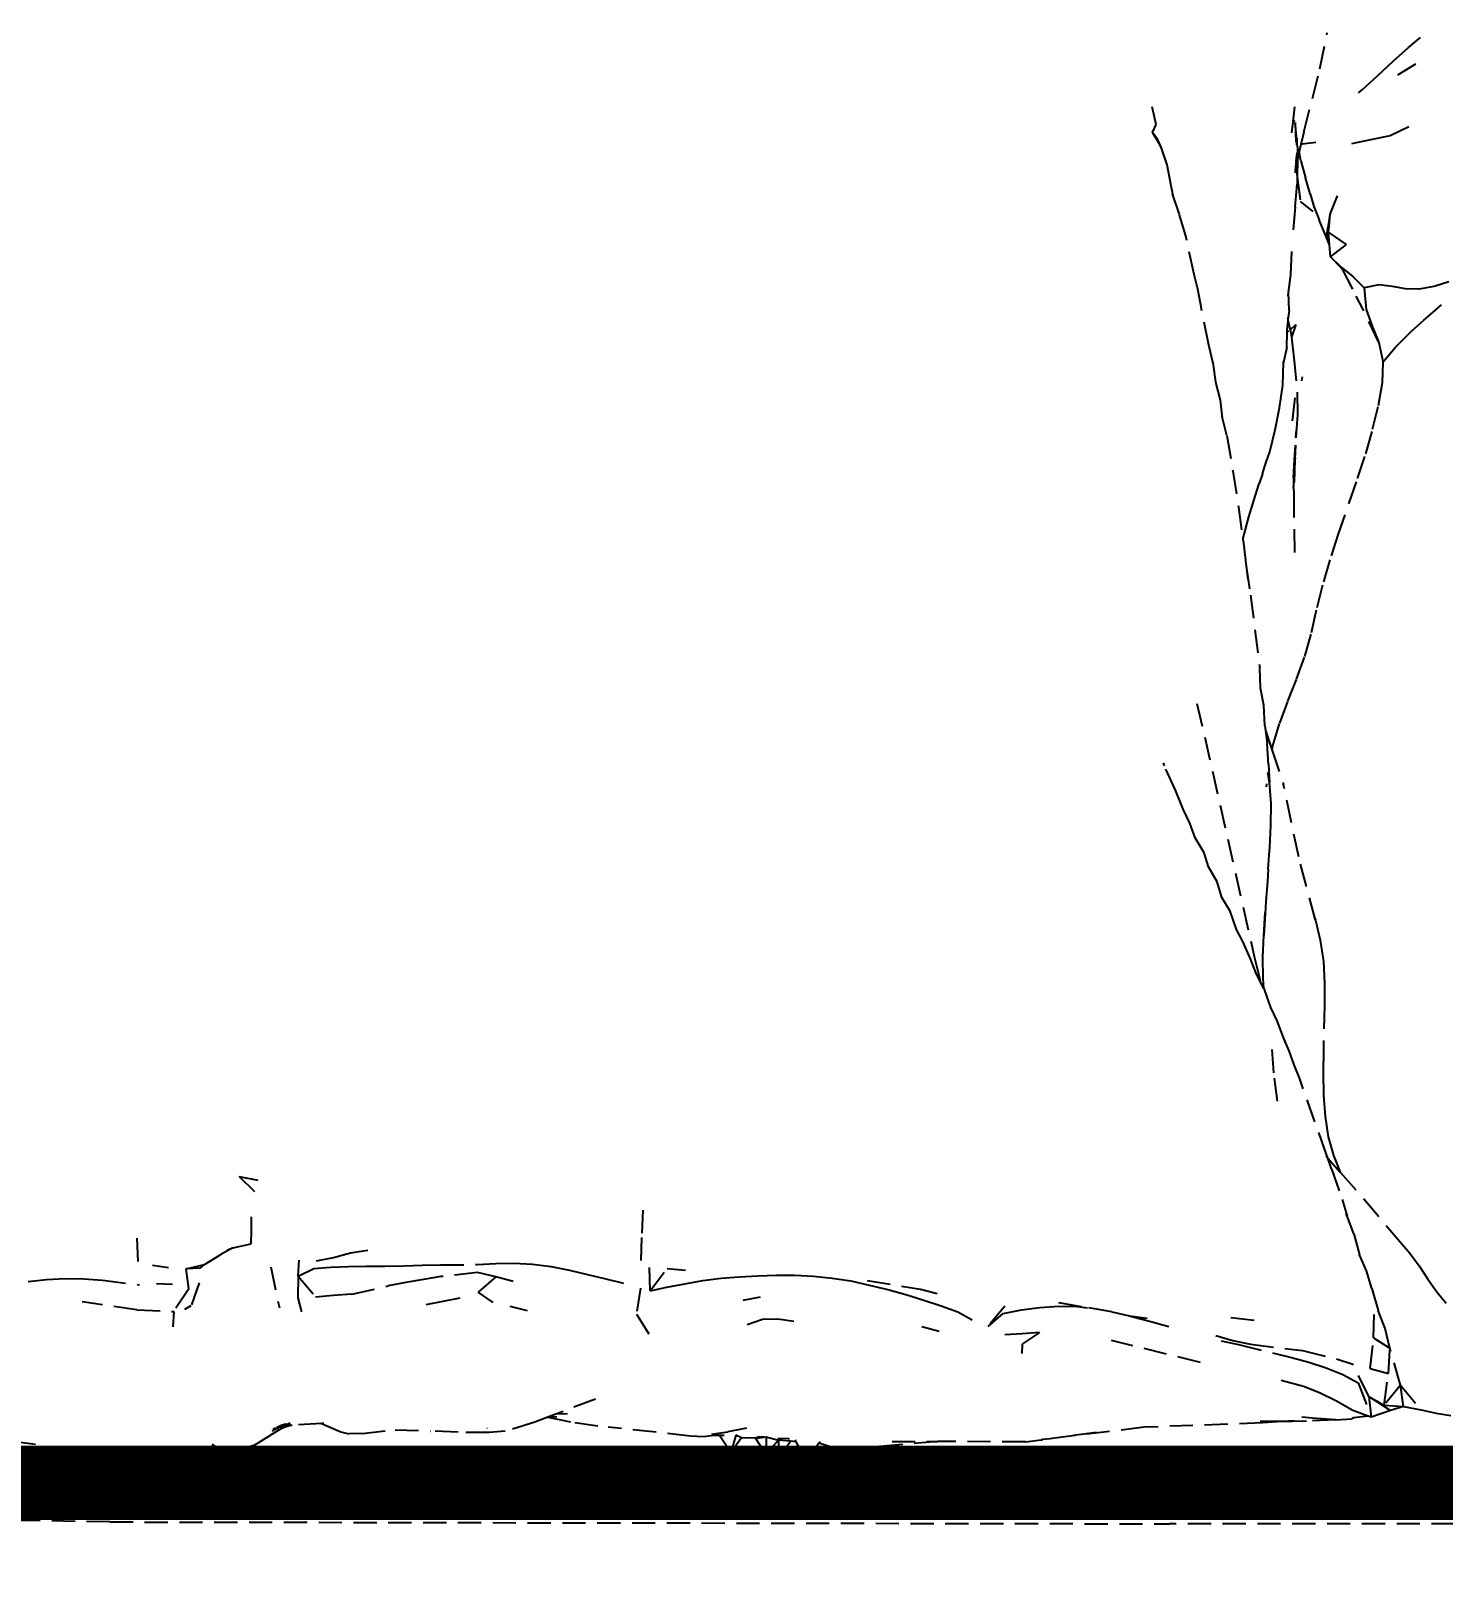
# Model space of a CAD drawing. Header units: millimetres. Extents: x 0 to 460473, y -68369 to 85219.
# Drawn here: x 230479.2 to 230859.5, y -39455.7 to -39041.4 of the extents above; entities that cross this region are included whole.
import ezdxf

# ---------------------------------------------------------------- set-up
doc = ezdxf.new("R2010")
doc.units = ezdxf.units.MM
doc.header["$LTSCALE"] = 50
doc.linetypes.add('HIDDEN2', pattern=[0.1875, 0.125, -0.0625])
for name, color, linetype in [('DIM', 7, 'Continuous'), ('fur', 6, 'Continuous'), ('hid', 8, 'HIDDEN2')]:
    doc.layers.add(name, color=color, linetype=linetype)
doc.styles.add('맑은 고딕', font='malgun.ttf')
doc.dimstyles.new('DH IN40', dxfattribs={"dimscale": 40, "dimtxt": 2.5, "dimasz": 1, "dimexe": 1.5, "dimexo": 1.5, "dimtad": 1, "dimdec": 7, "dimlunit": 6, "dimtxsty": '맑은 고딕', "dimblk": 'ARCHTICK', "dimcen": 2.5, "dimclrd": 256, "dimclre": 256, "dimclrt": 256, "dimadec": 0, "dimazin": 0, "dimtfac": 1, "dimtdec": 7, "dimtix": 1, "dimtmove": 0, "dimatfit": 3, "dimldrblk": 'ARCHTICK', "dimfxl": 1, "dimtfillclr": 1, "dimlwd": -1, "dimlwe": -1, "dimarcsym": 0})

# ---------------------------------------------------------------- blocks, each defined once
blk = doc.blocks.new('_ArchTick')
at = {"color": 0, "linetype": 'ByBlock', "const_width": 0.15}
blk.add_lwpolyline([(-0.5, -0.5), (0.5, 0.5)], dxfattribs=at)
blk = doc.blocks.new('*D452')
at = {"layer": 'Defpoints', "color": 0, "transparency": 16777216}
for p in [(233274, -39538.26), (230234, -39588.26), (233274, -39588.26)]:
    blk.add_point(p, dxfattribs=at)
at = {"layer": 'DIM', "transparency": 16777216}
for p, q in [((230234, -39528.26), (230234, -39478.26)), ((233274, -39528.26), (233274, -39478.26)), ((230234, -39538.26), (233274, -39538.26))]:
    blk.add_line(p, q, dxfattribs=at)
at = {"layer": 'DIM', "transparency": 16777216, "xscale": 40, "yscale": 40, "zscale": 40, "rotation": 180}
blk.add_blockref('_ArchTick', (230234, -39538.26), dxfattribs=at)
at = {"layer": 'DIM', "transparency": 16777216, "xscale": 40, "yscale": 40, "zscale": 40}
blk.add_blockref('_ArchTick', (233274, -39538.26), dxfattribs=at)
at = {"layer": 'DIM', "transparency": 16777216, "insert": (231754, -39453.21), "char_height": 100, "attachment_point": 5, "style": '맑은 고딕'}
blk.add_mtext('3,040', dxfattribs=at)

msp = doc.modelspace()

# ---------------------------------------------------------------- linework, layer by layer
at = {"layer": 'fur', "color": 40, "lineweight": 50, "true_color": 0xf8d731, "const_width": 20}
msp.add_lwpolyline([(231454.62857818, -37422.47504293), (231454.62857818, -39432.25663589), (230244.58358802, -39432.25663589), (230244.58358802, -37422.47504293)], close=True, dxfattribs=at)
at = {"layer": 'hid'}
for p, q in [((230826.28916723, -39051.64557377), (230828.26954964, -39041.91038741)), ((230846.01405499, -39049.5218967), (230850.18341459, -39045.82845831)), ((230850.18341459, -39045.82845831), (230853.36174178, -39043.20341134)), ((230841.88728085, -39053.40597276), (230846.01405499, -39049.5218967)), ((230852.05733335, -39050.33044042), (230847.19561659, -39053.27332626)), ((230821.97773281, -39068.65498737), (230826.28916723, -39051.64557377)), ((230837.66947104, -39057.2347239), (230841.88728085, -39053.40597276)), ((230836.73796692, -39058.09278317), (230837.66947104, -39057.2347239)), ((230782.23374248, -39066.609965), (230781.1621581, -39061.84468959)), ((230819.086459, -39065.90483586), (230819.57487728, -39061.80736193)), ((230781.18876081, -39068.72197718), (230782.23374248, -39066.609965)), ((230818.73484473, -39068.85462368), (230819.086459, -39065.90483586)), ((230819.086459, -39065.90483586), (230819.63116031, -39065.53926831)), ((230819.63891397, -39066.05338296), (230819.80654505, -39071.38793442)), ((230820.11672852, -39070.7376696), (230819.63891397, -39066.05338296)), ((230850.26694761, -39067.2458683), (230845.2118527, -39069.6478364)), ((230782.57122962, -39070.58469394), (230781.18876081, -39068.72197718)), ((230782.62789453, -39071.12205856), (230781.18876081, -39068.72197718)), ((230782.62789453, -39071.12205856), (230782.57122962, -39070.58469394)), ((230783.54710238, -39072.6550458), (230782.57122962, -39070.58469394)), ((230783.54710238, -39072.6550458), (230782.62789453, -39071.12205856)), ((230820.12634285, -39070.83192428), (230820.05276498, -39071.96995496)), ((230820.14528997, -39070.18742102), (230820.11672852, -39070.7376696)), ((230820.11672852, -39070.7376696), (230820.12634285, -39070.83192428)), ((230820.3026871, -39072.56072681), (230820.12634285, -39070.83192428)), ((230821.97773281, -39068.65498737), (230821.19596753, -39071.96812172)), ((230825.2302898, -39071.39923675), (230821.53325176, -39071.92056084)), ((230839.89606715, -39070.69201096), (230834.85703425, -39071.84250269)), ((230845.2118527, -39069.6478364), (230839.89606715, -39070.69201096)), ((230785.20576908, -39077.4703136), (230783.54710238, -39072.6550458)), ((230819.96456691, -39076.33541556), (230820.2220072, -39074.21614176)), ((230820.26226638, -39075.92516282), (230820.02403022, -39076.93481164)), ((230820.09028002, -39072.05863389), (230820.05276498, -39071.96995496)), ((230820.26226638, -39075.92516282), (230820.20482537, -39080.70628911)), ((230820.3026871, -39072.56072681), (230820.26226638, -39075.92516282)), ((230820.74618836, -39073.87429335), (230820.26226638, -39075.92516282)), ((230821.19596753, -39071.96812172), (230820.74618836, -39073.87429335)), ((230821.16501625, -39076.35081716), (230820.74618836, -39073.87429335)), ((230821.53325176, -39071.92056084), (230821.19596753, -39071.96812172)), ((230786.28982265, -39083.10445689), (230785.20576908, -39077.4703136)), ((230819.68537411, -39079.59365405), (230819.70160693, -39079.33467309)), ((230819.70160693, -39079.33467309), (230819.84163368, -39077.7078112)), ((230819.8969685, -39077.47330133), (230819.84163368, -39077.7078112)), ((230819.8969685, -39077.47330133), (230819.93993746, -39076.61037259)), ((230820.02403022, -39076.93481164), (230819.8969685, -39077.47330133)), ((230820.02403022, -39076.93481164), (230819.90483534, -39078.3215175)), ((230819.90483534, -39078.3215175), (230820.20482537, -39080.70628911)), ((230819.9633243, -39076.37714649), (230819.93993746, -39076.61037259)), ((230819.9633243, -39076.37714649), (230819.96456691, -39076.33541556)), ((230821.16501625, -39076.35081716), (230822.4316431, -39080.96344911)), ((230786.82617457, -39085.81531091), (230786.28982265, -39083.10445689)), ((230819.65883298, -39088.73093468), (230820.18153516, -39082.64486011)), ((230820.20482537, -39080.70628911), (230820.18153516, -39082.64486011)), ((230820.20482537, -39080.70628911), (230821.0411697, -39087.35481059)), ((230823.67819243, -39085.23979886), (230822.4316431, -39080.96344911)), ((230786.82617457, -39085.81531091), (230786.64934221, -39085.28612515)), ((230788.4848231, -39090.77895659), (230786.82617457, -39085.81531091)), ((230821.0411697, -39087.35481059), (230824.4047342, -39089.99640892)), ((230823.67819243, -39085.23979886), (230824.70732344, -39088.6479473)), ((230829.09996611, -39090.72829763), (230831.09408577, -39085.79038181)), ((230790.27269915, -39096.95535076), (230788.4848231, -39090.77895659)), ((230819.65883298, -39088.73093468), (230818.85330205, -39097.83988293)), ((230824.70732344, -39088.6479473), (230826.11887822, -39092.22806958)), ((230828.08087386, -39096.9950114), (230826.11887822, -39092.22806958)), ((230828.60509286, -39093.77142646), (230829.09996611, -39090.72829763)), ((230828.773696, -39094.14455133), (230829.09996611, -39090.72829763)), ((230828.08087386, -39096.9950114), (230828.47824589, -39094.55144774)), ((230828.08087386, -39096.9950114), (230828.64071944, -39095.53689978)), ((230828.47824589, -39094.55144774), (230828.60509286, -39093.77142646)), ((230828.47824589, -39094.55144774), (230828.70522346, -39094.86150201)), ((230828.773696, -39094.14455133), (230828.60509286, -39093.77142646)), ((230828.64071944, -39095.53689978), (230828.70522346, -39094.86150201)), ((230833.48410226, -39098.86372725), (230828.64071944, -39095.53689978)), ((230828.90789531, -39098.98406877), (230828.64071944, -39095.53689978)), ((230828.70522346, -39094.86150201), (230828.773696, -39094.14455133)), ((230792.42062311, -39106.97516051), (230790.27269915, -39096.95535076)), ((230818.45851476, -39107.03848421), (230818.85330205, -39097.83988293)), ((230828.90789531, -39098.98406877), (230828.08087386, -39096.9950114)), ((230829.1550736, -39102.17322401), (230828.90789531, -39098.98406877)), ((230829.1550736, -39102.17322401), (230833.48410226, -39098.86372725)), ((230832.20601468, -39105.37151265), (230829.1550736, -39102.17322401)), ((230829.1550736, -39102.17322401), (230831.98325538, -39104.94346944)), ((230831.98325538, -39104.94346944), (230835.14947907, -39107.49108206)), ((230831.98325538, -39104.94346944), (230832.20601468, -39105.37151265)), ((230793.39821304, -39110.94988946), (230792.42062311, -39106.97516051)), ((230817.88584353, -39111.82376945), (230818.45851476, -39107.03848421)), ((230832.20601468, -39105.37151265), (230836.09597527, -39112.84626777)), ((230838.23650225, -39110.51662201), (230835.14947907, -39107.49108206)), ((230861.04080488, -39108.98618805), (230857.3467214, -39110.10790878)), ((230794.135454, -39114.71864972), (230793.39821304, -39110.94988946)), ((230817.77751724, -39112.72895227), (230817.88584353, -39111.82376945)), ((230817.99937375, -39116.68835022), (230817.88584353, -39111.82376945)), ((230838.09305371, -39116.61102864), (230836.09597527, -39112.84626777)), ((230842.2161822, -39109.70707844), (230838.23650225, -39110.51662201)), ((230838.23650225, -39110.51662201), (230838.74409346, -39116.37773078)), ((230845.84545672, -39110.21733418), (230842.2161822, -39109.70707844)), ((230849.37355115, -39110.85723688), (230845.84545672, -39110.21733418)), ((230853.07108921, -39110.9048963), (230849.37355115, -39110.85723688)), ((230856.96660211, -39110.22333327), (230853.07108921, -39110.9048963)), ((230857.3467214, -39110.10790878), (230856.96660211, -39110.22333327)), ((230796.39198146, -39125.9676059), (230794.135454, -39114.71864972)), ((230817.99937375, -39116.68835022), (230817.71594274, -39119.15719066)), ((230842.19906348, -39125.25238133), (230838.09305371, -39116.61102864)), ((230838.74409346, -39116.37773078), (230840.41734277, -39120.90970833)), ((230854.28361245, -39119.24529475), (230856.78379108, -39117.14428089)), ((230856.78379108, -39117.14428089), (230859.08696527, -39115.10119599)), ((230817.50337095, -39122.53095875), (230817.55201508, -39120.58509102)), ((230817.71594274, -39119.15719066), (230817.55201508, -39120.58509102)), ((230817.60849269, -39118.66100421), (230817.71594274, -39119.15719066)), ((230817.71594274, -39119.15719066), (230818.29502203, -39121.83128247)), ((230818.29502203, -39121.83128247), (230819.84983352, -39120.45711048)), ((230819.84983352, -39120.45711048), (230818.65210357, -39123.81995626)), ((230840.14391409, -39120.39950503), (230842.19906348, -39125.25238133)), ((230840.41734277, -39120.90970833), (230842.19906348, -39125.25238133)), ((230850.94424664, -39122.19751251), (230854.28361245, -39119.24529475)), ((230817.40011285, -39126.66150039), (230817.50337095, -39122.53095875)), ((230817.50337095, -39122.53095875), (230817.96508565, -39122.12288651)), ((230818.29502203, -39121.83128247), (230818.57691924, -39123.13303692)), ((230818.57691924, -39123.13303692), (230818.65210357, -39123.81995626)), ((230818.65210357, -39123.81995626), (230818.64177635, -39123.8489518)), ((230818.64177635, -39123.8489518), (230819.26055854, -39129.37908716)), ((230842.19906348, -39125.25238133), (230843.25128363, -39130.28828225)), ((230846.69996621, -39126.5095235), (230850.94424664, -39122.19751251)), ((230797.6510264, -39131.27746517), (230796.39198146, -39125.9676059)), ((230817.40011285, -39126.66150039), (230816.52520883, -39130.62723071)), ((230819.26055854, -39129.37908716), (230820.19226078, -39138.60735061)), ((230843.24233467, -39130.58692064), (230846.69996621, -39126.5095235)), ((230798.32824618, -39135.93342386), (230797.6510264, -39131.27746517)), ((230816.35877682, -39136.78929372), (230816.52520883, -39130.62723071)), ((230816.52520883, -39130.62723071), (230816.50671929, -39130.32841959)), ((230843.24233467, -39130.58692064), (230843.07497137, -39136.17205424)), ((230843.25128363, -39130.28828225), (230843.24233467, -39130.58692064)), ((230799.54436223, -39140.78002024), (230798.32824618, -39135.93342386)), ((230815.45275266, -39142.84570613), (230816.35877682, -39136.78929372)), ((230821.41478279, -39135.57108066), (230821.64594123, -39134.50302496)), ((230843.07497137, -39136.17205424), (230841.92785856, -39142.58974505)), ((230800.10817047, -39145.6382815), (230799.54436223, -39140.78002024)), ((230819.53451091, -39140.17611207), (230818.80279126, -39146.40516489)), ((230820.19226078, -39138.60735061), (230820.25249332, -39144.66709585)), ((230801.24508602, -39150.31790327), (230800.10817047, -39145.6382815)), ((230814.30347359, -39148.81879788), (230815.45275266, -39142.84570613)), ((230820.25249332, -39144.66709585), (230819.7285593, -39152.91961949)), ((230841.92785856, -39142.58974505), (230840.30073469, -39149.19874011)), ((230801.24508602, -39150.31790327), (230802.8634656, -39159.86711791)), ((230812.7873044, -39154.7405641), (230814.30347359, -39148.81879788)), ((230819.87889308, -39148.76513937), (230819.76940092, -39150.77298675)), ((230840.30073469, -39149.19874011), (230838.34555485, -39155.93171631)), ((230819.48211037, -39156.82080452), (230819.7285593, -39152.91961949)), ((230819.7285593, -39152.91961949), (230819.59188016, -39156.69675294)), ((230819.76940092, -39150.77298675), (230819.80106046, -39150.91604681)), ((230810.88786607, -39160.53634948), (230811.88628583, -39157.4776358)), ((230811.88628583, -39157.4776358), (230812.7873044, -39154.7405641)), ((230819.17131928, -39161.74049971), (230819.48211037, -39156.82080452)), ((230819.59188016, -39156.69675294), (230819.25525752, -39165.99933299)), ((230819.48211037, -39156.82080452), (230819.59188016, -39156.69675294)), ((230819.59188016, -39156.69675294), (230819.95270677, -39156.28898034)), ((230838.34555485, -39155.93171631), (230836.05655994, -39162.79200649)), ((230802.8634656, -39159.86711791), (230804.35184329, -39169.55497813)), ((230810.86221808, -39160.58327039), (230809.96727484, -39163.26549072)), ((230810.88786607, -39160.53634948), (230810.86221808, -39160.58327039)), ((230819.17131928, -39161.74049971), (230819.21152623, -39164.00276343)), ((230836.05655994, -39162.79200649), (230831.24794291, -39176.7458847)), ((230807.15756996, -39172.21590685), (230808.94544213, -39166.34740091)), ((230808.94544213, -39166.34740091), (230809.96727484, -39163.26549072)), ((230819.23530314, -39164.43508998), (230819.21152623, -39164.00276343)), ((230819.23530314, -39164.43508998), (230819.25525752, -39165.99933299)), ((230819.25525752, -39165.99933299), (230819.24972725, -39166.15216222)), ((230819.24972725, -39166.15216222), (230819.4954126, -39184.82532283)), ((230804.35184329, -39169.55497813), (230805.55191898, -39178.15951558)), ((230805.60858989, -39177.95970013), (230807.15756996, -39172.21590685)), ((230805.55191898, -39178.15951558), (230805.60858989, -39177.95970013)), ((230805.55191898, -39178.15951558), (230805.71463085, -39179.32615902)), ((230805.71463085, -39179.32615902), (230806.48906985, -39185.43943145)), ((230831.24794291, -39176.7458847), (230828.99857468, -39183.73215572)), ((230806.48906985, -39185.43943145), (230807.64101532, -39193.27803753)), ((230806.48906985, -39185.43943145), (230806.94992621, -39189.07734295)), ((230828.99857468, -39183.73215572), (230826.98839301, -39190.60711033)), ((230826.98839301, -39190.60711033), (230825.32116696, -39197.31542362)), ((230807.64101532, -39193.27803753), (230810.10267683, -39212.84639536)), ((230825.32116696, -39197.31542362), (230823.88382842, -39203.78710622)), ((230823.88382842, -39203.78710622), (230822.09502775, -39210.00816026)), ((230822.09502775, -39210.00816026), (230819.89854791, -39215.99325019)), ((230810.29388872, -39218.33422756), (230810.10267683, -39212.84639536)), ((230819.89854791, -39215.99325019), (230817.55972907, -39221.87968844)), ((230811.21682026, -39222.90553246), (230810.29388872, -39218.33422756)), ((230793.18433469, -39222.45160148), (230795.29913076, -39231.52822132)), ((230811.45008925, -39228.47201937), (230811.21682026, -39222.90553246)), ((230817.55972907, -39221.87968844), (230815.38010377, -39227.8257843)), ((230811.45008925, -39228.47201937), (230811.62512663, -39229.6852414)), ((230815.38010377, -39227.8257843), (230813.55157076, -39233.87053182)), ((230795.29913076, -39231.52822132), (230808.73693048, -39290.91252484)), ((230811.62512663, -39229.6852414), (230813.35187612, -39234.81629297)), ((230811.62512663, -39229.6852414), (230812.13452107, -39233.21596468)), ((230812.50225656, -39238.88043669), (230812.13452107, -39233.21596468)), ((230813.55157076, -39233.87053182), (230813.35187612, -39234.81629297)), ((230813.35187612, -39234.81629297), (230816.55585346, -39244.33694032)), ((230784.08549673, -39238.4518352), (230784.38033086, -39239.26939599)), ((230787.4228812, -39245.81938157), (230784.08549673, -39238.4518352)), ((230812.76384541, -39243.68104006), (230812.27764915, -39240.98321074)), ((230812.50225656, -39238.88043669), (230812.76384541, -39243.68104006)), ((230789.46304705, -39250.9186062), (230787.4228812, -39245.81938157)), ((230811.9437272, -39244.10938729), (230811.88646348, -39244.85648226)), ((230813.21189095, -39249.40683608), (230812.76384541, -39243.68104006)), ((230820.60258173, -39263.75932034), (230816.55585346, -39244.33694032)), ((230813.08645933, -39255.29160792), (230813.21189095, -39249.40683608)), ((230791.28790799, -39254.6540382), (230789.46304705, -39250.9186062)), ((230792.76756781, -39258.56477688), (230791.28790799, -39254.6540382)), ((230812.78884198, -39261.18904451), (230813.08645933, -39255.29160792)), ((230795.12450924, -39262.60949518), (230792.76756781, -39258.56477688)), ((230812.66398427, -39263.22070177), (230812.78884198, -39261.18904451)), ((230796.34041395, -39266.45791), (230795.12450924, -39262.60949518)), ((230798.66594465, -39270.49162998), (230796.34041395, -39266.45791)), ((230812.41042836, -39267.10814446), (230812.66398427, -39263.22070177)), ((230825.11611216, -39280.78206525), (230820.60258173, -39263.75932034)), ((230799.9000495, -39274.66033201), (230798.66594465, -39270.49162998)), ((230812.17584646, -39270.27219229), (230811.76762916, -39275.79543754)), ((230812.41042836, -39267.10814446), (230812.17584646, -39270.27219229)), ((230799.9000495, -39274.66033201), (230799.6691334, -39274.28038721)), ((230802.12979104, -39278.3291049), (230799.9000495, -39274.66033201)), ((230803.88556948, -39283.24969002), (230802.12979104, -39278.3291049)), ((230811.17397062, -39284.91410361), (230811.79429539, -39275.84836929)), ((230811.53061064, -39279.00233587), (230811.17397062, -39284.91410361)), ((230811.79429539, -39275.84836929), (230811.53061064, -39279.00233587)), ((230811.79429539, -39275.84836929), (230811.76762916, -39275.79543754)), ((230824.78296827, -39279.84986047), (230825.11611216, -39280.78206525)), ((230825.11611216, -39280.78206525), (230826.42944564, -39286.18724335)), ((230805.53171415, -39286.52952464), (230803.88556948, -39283.24969002)), ((230807.65750001, -39291.2224777), (230805.53171415, -39286.52952464)), ((230810.93341032, -39290.77354597), (230811.17397062, -39284.91410361)), ((230826.42944564, -39286.18724335), (230827.26039047, -39291.8623804)), ((230809.06694138, -39294.8292626), (230807.65750001, -39291.2224777)), ((230808.73693048, -39290.91252484), (230810.26666189, -39297.24812864)), ((230811.04003248, -39296.51200673), (230810.93341032, -39290.77354597)), ((230810.26666189, -39297.24812864), (230809.06694138, -39294.8292626)), ((230827.26039047, -39291.8623804), (230827.55663945, -39297.77214845)), ((230811.22725064, -39299.18485929), (230810.26666189, -39297.24812864)), ((230811.22725064, -39299.18485929), (230811.04003248, -39296.51200673)), ((230811.35308316, -39299.43856172), (230811.22725064, -39299.18485929)), ((230813.08704053, -39304.30415521), (230811.35308316, -39299.43856172)), ((230827.55663945, -39297.77214845), (230827.56017943, -39303.77923503)), ((230827.56017943, -39303.77923503), (230827.25542393, -39315.88372778)), ((230814.82136774, -39307.84195059), (230813.08704053, -39304.30415521)), ((230816.50618803, -39312.34426598), (230814.82136774, -39307.84195059)), ((230813.87191275, -39321.84548792), (230813.39269423, -39314.74856706)), ((230816.84085069, -39313.26696578), (230816.50618803, -39312.34426598)), ((230816.84085069, -39313.26696578), (230816.84491775, -39313.72216973)), ((230817.99689048, -39315.97004799), (230816.84085069, -39313.26696578)), ((230819.39174923, -39319.6668192), (230817.99689048, -39315.97004799)), ((230827.25542393, -39315.88372778), (230827.20459612, -39321.90014628)), ((230820.9035859, -39323.49890317), (230819.39174923, -39319.6668192)), ((230814.92508394, -39329.48932562), (230813.87191275, -39321.84548792)), ((230828.07590732, -39343.86047372), (230820.9035859, -39323.49890317)), ((230827.20459612, -39321.90014628), (230827.32532537, -39327.84090961)), ((230827.32532537, -39327.84090961), (230827.72307146, -39333.63202903)), ((230827.72307146, -39333.63202903), (230828.55929984, -39339.12686016)), ((230828.55929984, -39339.12686016), (230829.94031567, -39344.14376397)), ((230827.90768835, -39344.2554132), (230828.43846365, -39344.85122462)), ((230828.43846365, -39344.85122462), (230828.07590732, -39343.86047372)), ((230829.47895558, -39347.69455738), (230828.43846365, -39344.85122462)), ((230828.43846365, -39344.85122462), (230831.80298046, -39348.60975155)), ((230829.94031567, -39344.14376397), (230831.80298046, -39348.60975155)), ((230829.47895558, -39347.69455738), (230832.29519652, -39356.00496039)), ((230831.80298046, -39348.60975155), (230831.83474024, -39348.6636484)), ((230831.83474024, -39348.6636484), (230838.1639062, -39355.76832971)), ((230539.49343571, -39353.91527814), (230535.25540309, -39349.80823598)), ((230535.25540309, -39349.80823598), (230540.28287821, -39350.78642058)), ((230832.29519652, -39356.00496039), (230833.62369094, -39360.47446823)), ((230838.1639062, -39355.76832971), (230847.82758455, -39367.24038128)), ((230538.57167976, -39364.19204882), (230538.6203281, -39360.64592137)), ((230643.79084164, -39365.06358296), (230644.04741112, -39358.25828442)), ((230833.62369094, -39360.47446823), (230833.38957945, -39359.86037415)), ((230835.42834515, -39365.20822764), (230833.62369094, -39360.47446823)), ((230538.48568989, -39367.90415103), (230538.57167976, -39364.19204882)), ((230643.55062478, -39372.41346536), (230643.79084164, -39365.06358296)), ((230835.42834515, -39365.20822764), (230837.01272504, -39370.85770193)), ((230508.04786427, -39372.63076565), (230507.75885376, -39366.26440037)), ((230533.57943275, -39369.0019841), (230530.29345727, -39370.75538415)), ((230532.15030084, -39369.49087991), (230533.57943275, -39369.0019841)), ((230533.57943275, -39369.0019841), (230538.48568989, -39367.90415103)), ((230565.27631653, -39370.35844451), (230569.94732335, -39369.62988862)), ((230847.82758455, -39367.24038128), (230847.86166164, -39367.27424682)), ((230847.86166164, -39367.27424682), (230850.51421802, -39370.429767)), ((230511.89303809, -39373.64861088), (230516.24544648, -39374.29784549)), ((230521.03588808, -39374.63512754), (230525.92750977, -39373.45430709)), ((230524.74478579, -39374.42849229), (230525.92750977, -39373.45430709)), ((230525.92750977, -39373.45430709), (230530.29345727, -39370.75538415)), ((230543.81749783, -39374.11254034), (230546.09539727, -39385.14419623)), ((230551.15778348, -39376.57949855), (230551.43252839, -39372.28748452)), ((230555.36782646, -39374.522478), (230559.98350124, -39374.14853486)), ((230556.11490805, -39372.42546354), (230560.64848958, -39371.58659109)), ((230559.98350124, -39374.14853486), (230564.68615655, -39373.97422804)), ((230560.64848958, -39371.58659109), (230565.27631653, -39370.35844451)), ((230564.68615655, -39373.97422804), (230569.5104129, -39373.92723518)), ((230569.5104129, -39373.92723518), (230574.464156, -39373.90523853)), ((230574.464156, -39373.90523853), (230579.49461633, -39373.81658534)), ((230579.49461633, -39373.81658534), (230584.51729662, -39373.64727775)), ((230584.51729662, -39373.64727775), (230589.5072717, -39373.56129083)), ((230589.5072717, -39373.56129083), (230599.4077836, -39373.46797168)), ((230599.4077836, -39373.46797168), (230604.34864803, -39373.14935346)), ((230604.34864803, -39373.14935346), (230609.31883619, -39373.11202581)), ((230609.31883619, -39373.11202581), (230614.3039504, -39373.36798689)), ((230614.3039504, -39373.36798689), (230619.28938162, -39373.96756238)), ((230619.28938162, -39373.96756238), (230624.2246719, -39374.93841476)), ((230645.93633517, -39380.50556823), (230645.78929381, -39373.15735225)), ((230838.83729539, -39375.129719), (230837.01272504, -39370.85770193)), ((230850.51421802, -39370.429767), (230853.02142379, -39373.83591573)), ((230853.02142379, -39373.83591573), (230855.41857308, -39377.38770899)), ((230478.4148827, -39377.9966164), (230483.39238859, -39377.51202342)), ((230483.39238859, -39377.51202342), (230488.41409143, -39377.18673955)), ((230488.41409143, -39377.18673955), (230493.46374427, -39377.29272343)), ((230493.46374427, -39377.29272343), (230498.48683404, -39377.71099317)), ((230498.48683404, -39377.71099317), (230508.39203509, -39378.93847319)), ((230524.74478579, -39374.42849229), (230521.03588808, -39374.63512754)), ((230521.70199917, -39380.02630777), (230521.03588808, -39374.63512754)), ((230524.51859676, -39378.40388781), (230522.28576605, -39384.61860948)), ((230551.15778348, -39376.57949855), (230551.06027546, -39382.39728058)), ((230551.15778348, -39376.57949855), (230555.36782646, -39374.522478)), ((230551.15778348, -39376.57949855), (230555.86042558, -39382.22697315)), ((230580.17603653, -39378.34323036), (230575.4268595, -39379.24142712)), ((230584.89092327, -39377.52168862), (230580.17603653, -39378.34323036)), ((230589.6184113, -39376.73147544), (230584.89092327, -39377.52168862)), ((230599.482678, -39375.6159784), (230589.6184113, -39376.73147544)), ((230604.35284845, -39376.80213137), (230599.482678, -39375.6159784)), ((230604.35284845, -39376.80213137), (230599.61748793, -39380.88417733)), ((230609.04192503, -39378.0389433), (230604.35284845, -39376.80213137)), ((230624.2246719, -39374.93841476), (230629.12112804, -39376.12356788)), ((230629.12112804, -39376.12356788), (230634.0008089, -39377.27539274)), ((230634.0008089, -39377.27539274), (230638.78406485, -39378.49287428)), ((230645.93633517, -39380.50556823), (230650.54333171, -39374.49581539)), ((230650.54333171, -39374.49581539), (230655.50049591, -39374.95441232)), ((230655.28688174, -39378.6365191), (230660.15927129, -39377.79731337)), ((230660.15927129, -39377.79731337), (230665.06420754, -39377.15641083)), ((230665.06420754, -39377.15641083), (230669.99659186, -39376.73247529)), ((230669.99659186, -39376.73247529), (230674.96324004, -39376.48751254)), ((230674.96324004, -39376.48751254), (230679.95221125, -39376.36186498)), ((230679.95221125, -39376.36186498), (230684.95011166, -39376.32153778)), ((230684.95011166, -39376.32153778), (230689.95831501, -39376.58383123)), ((230689.95831501, -39376.58383123), (230694.97750815, -39377.09142071)), ((230694.97750815, -39377.09142071), (230699.97086471, -39377.89596504)), ((230699.97086471, -39377.89596504), (230704.95457878, -39378.9881323)), ((230704.38081103, -39377.76398511), (230718.71480749, -39380.11862707)), ((230840.33153782, -39379.89966036), (230838.83729539, -39375.129719)), ((230855.41857308, -39377.38770899), (230857.81736028, -39380.80952201)), ((230512.98783049, -39378.56019737), (230517.36330161, -39378.72950496)), ((230521.70199917, -39380.02630777), (230517.63424235, -39386.14671045)), ((230551.06027546, -39382.39728058), (230552.05589551, -39386.18870407)), ((230560.69349227, -39381.78870645), (230555.86042558, -39382.22697315)), ((230565.64286322, -39381.42476179), (230560.69349227, -39381.78870645)), ((230565.64286322, -39381.42476179), (230575.4268595, -39379.24142712)), ((230594.72546998, -39382.51359623), (230590.10724589, -39383.43045681)), ((230603.65726833, -39383.66975376), (230599.61748793, -39380.88417733)), ((230643.37082537, -39379.84833483), (230642.25060586, -39386.82127455)), ((230645.93633517, -39380.50556823), (230650.44999769, -39379.55171327)), ((230650.44999769, -39379.55171327), (230655.28688174, -39378.6365191)), ((230675.60920758, -39382.24796995), (230670.94477879, -39383.14116747)), ((230704.95457878, -39378.9881323), (230709.91990607, -39380.16495336)), ((230709.91990607, -39380.16495336), (230714.82666515, -39381.54674325)), ((230714.82666515, -39381.54674325), (230719.65187254, -39383.05118115)), ((230718.71480749, -39380.11862707), (230723.26968174, -39381.2421229)), ((230840.33153782, -39379.89966036), (230842.02058496, -39385.8440898)), ((230857.81736028, -39380.80952201), (230860.28636593, -39383.90805086)), ((230507.71230563, -39385.67544878), (230492.9969289, -39383.53510757)), ((230507.71230563, -39385.67544878), (230517.63424235, -39386.14671045)), ((230517.63424235, -39386.14671045), (230517.42201512, -39390.27274973)), ((230522.28576605, -39384.61860948), (230520.59115797, -39385.54346885)), ((230590.10724589, -39383.43045681), (230585.53678514, -39384.27166224)), ((230612.89234278, -39385.94474117), (230608.28199119, -39384.78225126)), ((230719.65187254, -39383.05118115), (230724.33001215, -39384.58428137)), ((230724.33001215, -39384.58428137), (230728.78856718, -39386.21136729)), ((230728.78856718, -39386.21136729), (230732.7132189, -39388.34504285)), ((230741.48437073, -39384.64427224), (230736.94843802, -39390.15476767)), ((230736.94843802, -39390.15476767), (230741.00594475, -39386.6819624)), ((230741.00594475, -39386.6819624), (230745.91201696, -39385.6347883)), ((230745.91201696, -39385.6347883), (230750.87853305, -39385.00388423)), ((230750.87853305, -39385.00388423), (230755.90359095, -39384.67693394)), ((230755.88174344, -39383.71574677), (230763.7200707, -39385.09092058)), ((230755.90359095, -39384.67693394), (230760.96896237, -39384.77691874)), ((230760.96896237, -39384.77691874), (230763.7200707, -39385.09092058)), ((230770.25845745, -39386.2380299), (230763.7200707, -39385.09092058)), ((230770.25845745, -39386.2380299), (230775.04126431, -39387.29853531)), ((230840.7725034, -39393.2016377), (230840.96672691, -39385.96407156)), ((230843.87067488, -39390.70001809), (230842.02058496, -39385.8440898)), ((230642.25060586, -39386.82127455), (230646.6497473, -39393.82754253)), ((230676.23763371, -39388.24105866), (230672.11519209, -39389.67717362)), ((230680.33331413, -39388.21106322), (230676.23763371, -39388.24105866)), ((230684.61460586, -39388.80064024), (230680.33331413, -39388.21106322)), ((230723.77832967, -39391.49056455), (230719.11807489, -39390.25541903)), ((230775.04126431, -39387.29853531), (230779.80552588, -39387.92044075)), ((230775.04126431, -39387.29853531), (230775.93740822, -39387.53983195)), ((230775.93740822, -39387.53983195), (230780.82279531, -39388.80830574)), ((230780.82279531, -39388.80830574), (230785.62692131, -39390.14610232)), ((230802.36707553, -39387.72713681), (230811.63057552, -39388.73964951)), ((230845.14628377, -39396.00587796), (230843.87067488, -39390.70001809)), ((230746.11215806, -39392.15613001), (230741.49969304, -39392.3657648)), ((230746.0976547, -39397.42499551), (230746.23106448, -39394.84472119)), ((230750.79764181, -39391.78118702), (230746.11215806, -39392.15613001)), ((230750.79764181, -39391.78118702), (230746.23106448, -39394.84472119)), ((230794.11780693, -39399.81929811), (230770.202214, -39393.93452626)), ((230798.27670509, -39392.531073), (230802.89717469, -39393.90419754)), ((230799.70038563, -39393.96718796), (230804.38740162, -39395.03402574)), ((230802.89717469, -39393.90419754), (230807.60350207, -39394.91071116)), ((230804.38740162, -39395.03402574), (230813.87159574, -39397.29968123)), ((230807.60350207, -39394.91071116), (230821.67065254, -39396.64444753)), ((230839.81348517, -39401.4257205), (230840.7725034, -39393.2016377)), ((230840.7725034, -39393.2016377), (230845.14628377, -39396.00587796)), ((230813.87159574, -39397.29968123), (230818.63408732, -39398.47883527)), ((230818.63408732, -39398.47883527), (230823.36614562, -39399.78963595)), ((230821.67065254, -39396.64444753), (230830.74531824, -39398.82244968)), ((230830.74531824, -39398.82244968), (230835.17584401, -39400.30955689)), ((230844.80401503, -39402.76285052), (230845.14628377, -39396.00587796)), ((230848.04394432, -39405.91437131), (230845.14628377, -39396.00587796)), ((230823.36614562, -39399.78963595), (230828.00796079, -39401.30507218)), ((230828.00796079, -39401.30507218), (230832.46955387, -39403.10813135)), ((230832.46955387, -39403.10813135), (230836.62829352, -39405.31512909)), ((230839.45002936, -39408.95657538), (230835.17584401, -39400.30955689)), ((230839.81348517, -39401.4257205), (230844.80401503, -39402.76285052)), ((230843.59487327, -39411.33421385), (230844.80401503, -39402.76285052)), ((230821.91047315, -39406.29664651), (230812.94338064, -39403.88134711)), ((230826.24563073, -39407.99338851), (230821.91047315, -39406.29664651)), ((230836.62829352, -39405.31512909), (230840.11126638, -39414.57705408)), ((230848.04394432, -39405.91437131), (230843.59487327, -39411.33421385)), ((230848.04394432, -39405.91437131), (230853.54032181, -39412.59802167)), ((230848.84271229, -39411.71348951), (230848.04394432, -39405.91437131)), ((230631.27747928, -39409.68179844), (230620.58832207, -39413.74764336)), ((230830.57460655, -39410.19138762), (230826.24563073, -39407.99338851)), ((230835.16274079, -39412.72333595), (230830.57460655, -39410.19138762)), ((230839.45002936, -39408.95657538), (230840.11126638, -39414.57705408)), ((230839.45002936, -39408.95657538), (230842.89242905, -39411.16594712)), ((230839.45002936, -39408.95657538), (230843.02279753, -39411.00604967)), ((230842.89242905, -39411.16594712), (230843.02279753, -39411.00604967)), ((230842.89242905, -39411.16594712), (230842.99363023, -39411.2308992)), ((230843.12082831, -39411.06228382), (230842.99363023, -39411.2308992)), ((230842.99363023, -39411.2308992), (230845.32677004, -39412.72833519)), ((230843.02279753, -39411.00604967), (230843.12082831, -39411.06228382)), ((230843.12082831, -39411.06228382), (230843.59487327, -39411.33421385)), ((230843.59487327, -39411.33421385), (230848.84271229, -39411.71348951)), ((230618.41539457, -39414.57416187), (230614.88720213, -39415.91618379)), ((230618.83955092, -39414.41282511), (230618.41539457, -39414.57416187)), ((230618.41539457, -39414.57416187), (230625.65791568, -39416.02350081)), ((230620.58832207, -39413.74764336), (230618.83955092, -39414.41282511)), ((230620.79905204, -39414.55572399), (230618.83955092, -39414.41282511)), ((230623.67586895, -39413.61653347), (230620.58832207, -39413.74764336)), ((230810.26440648, -39415.71321465), (230819.41320047, -39415.49824734)), ((230816.13931871, -39415.73005601), (230810.26440648, -39415.71321465)), ((230816.13931871, -39415.73005601), (230810.86525245, -39416.10348864)), ((230819.41320047, -39415.49824734), (230816.13931871, -39415.73005601)), ((230818.86777899, -39415.73787757), (230816.13931871, -39415.73005601)), ((230822.7347607, -39415.60589764), (230818.86777899, -39415.73787757)), ((230825.34578833, -39414.95099722), (230821.46406551, -39414.53672688)), ((230830.56256005, -39415.25461772), (230822.7347607, -39415.60589764)), ((230830.56256005, -39415.25461772), (230825.34578833, -39414.95099722)), ((230830.56256005, -39415.25461772), (230826.82191132, -39414.95947247)), ((230830.56256005, -39415.25461772), (230834.94452994, -39415.03165162)), ((230835.33156913, -39414.75444719), (230834.94452994, -39415.03165162)), ((230839.28601784, -39414.2679159), (230835.16274079, -39412.72333595)), ((230835.33156913, -39414.75444719), (230835.30518546, -39414.75769328)), ((230839.28601784, -39414.2679159), (230835.33156913, -39414.75444719)), ((230840.11126638, -39414.57705408), (230839.28601784, -39414.2679159)), ((230845.32677004, -39412.72833519), (230840.11126638, -39414.57705408)), ((230848.84271229, -39411.71348951), (230845.32677004, -39412.72833519)), ((230848.84271229, -39411.71348951), (230853.54032181, -39412.59802167)), ((230853.54032181, -39412.59802167), (230857.64569755, -39413.4525584)), ((230857.64569755, -39413.4525584), (230861.55991424, -39414.11579089)), ((230539.25831747, -39422.15256884), (230543.72308068, -39419.40432006)), ((230546.71591128, -39417.64058825), (230543.72308068, -39419.40432006)), ((230544.17831572, -39418.21312908), (230544.15106149, -39418.25070191)), ((230544.17831572, -39418.21312908), (230544.98319739, -39417.7918608)), ((230544.98319739, -39417.7918608), (230544.38484111, -39417.92841195)), ((230545.11711743, -39417.52205866), (230544.46305063, -39417.82059186)), ((230544.98319739, -39417.7918608), (230545.0772573, -39417.77039535)), ((230545.0772573, -39417.77039535), (230545.4513434, -39417.54683713)), ((230545.90839345, -39417.5807214), (230545.0772573, -39417.77039535)), ((230545.50122332, -39417.55053507), (230545.4513434, -39417.54683713)), ((230547.04088681, -39416.64399999), (230545.45405719, -39417.36827054)), ((230546.15066394, -39417.25434427), (230545.96095811, -39417.28536964)), ((230547.66461065, -39416.418059), (230546.15066394, -39417.25434427)), ((230546.33841329, -39417.22363888), (230546.15066394, -39417.25434427)), ((230548.99423064, -39416.1410623), (230546.33841329, -39417.22363888)), ((230549.00681984, -39416.33218036), (230546.33841329, -39417.22363888)), ((230548.43996223, -39417.00299096), (230546.71591128, -39417.64058825)), ((230547.73232943, -39416.3935282), (230547.66461065, -39416.418059)), ((230548.13023128, -39416.93059674), (230548.04816535, -39416.94401818)), ((230549.01386293, -39416.43910246), (230548.13023128, -39416.93059674)), ((230548.13023128, -39416.93059674), (230549.01691777, -39416.48547832)), ((230549.5305648, -39416.75410406), (230548.43996223, -39417.00299096)), ((230549.03647543, -39416.78238541), (230548.43996223, -39417.00299096)), ((230549.5305648, -39416.75410406), (230549.03647543, -39416.78238541)), ((230557.45700336, -39416.30039988), (230549.5305648, -39416.75410406)), ((230558.09064093, -39416.26413088), (230557.45700336, -39416.30039988)), ((230557.45700336, -39416.30039988), (230562.62887199, -39418.48912589)), ((230562.62887199, -39418.48912589), (230564.8160924, -39419.05437327)), ((230568.38596654, -39418.97105261), (230564.8160924, -39419.05437327)), ((230568.38596654, -39418.97105261), (230577.30182176, -39417.96187273)), ((230577.30182176, -39417.96187273), (230586.76618934, -39418.29315569)), ((230594.27396371, -39418.62843804), (230586.76618934, -39418.29315569)), ((230602.56156451, -39418.70909244), (230594.27396371, -39418.62843804)), ((230601.860118, -39417.57239263), (230601.89528873, -39417.56583458)), ((230602.03642034, -39417.58203974), (230601.98654961, -39417.59194949)), ((230606.92694404, -39418.35614611), (230602.56156451, -39418.70909244)), ((230614.88720213, -39415.91618379), (230606.92694404, -39418.35614611)), ((230625.65791568, -39416.02350081), (230634.60873483, -39417.21731928)), ((230656.85443351, -39419.64328372), (230634.60873483, -39417.21731928)), ((230660.30190088, -39419.8589176), (230656.85443351, -39419.64328372)), ((230663.22146176, -39419.5073044), (230660.30190088, -39419.8589176)), ((230662.46255821, -39419.09303406), (230666.83475352, -39418.48645963)), ((230664.63435898, -39419.4917866), (230663.22146176, -39419.5073044)), ((230665.92220417, -39419.47764224), (230664.63435898, -39419.4917866)), ((230667.69351628, -39424.02428423), (230664.63435898, -39419.4917866)), ((230671.855928, -39417.52560573), (230666.83475352, -39418.48645963)), ((230669.06520663, -39419.36432614), (230667.69351628, -39424.02428423)), ((230670.58116448, -39420.08821607), (230669.06520663, -39419.36432614)), ((230675.32957539, -39419.8109249), (230674.29574201, -39420.24285922)), ((230675.32957539, -39419.8109249), (230675.44216528, -39420.09741829)), ((230676.63392435, -39419.94622583), (230675.32957539, -39419.8109249)), ((230676.63392435, -39419.94622583), (230677.15924436, -39419.87958113)), ((230677.15924436, -39419.87958113), (230677.21355932, -39424.60486261)), ((230677.15924436, -39419.87958113), (230680.47969505, -39420.74944886)), ((230778.99220171, -39417.25231396), (230753.70275501, -39420.34676757)), ((230766.19513882, -39418.65376752), (230753.70275501, -39420.34676757)), ((230810.86525245, -39416.10348864), (230778.99220171, -39417.25231396)), ((230480.46206247, -39421.88460958), (230470.74920926, -39420.65612971)), ((230484.57535033, -39427.56407931), (230480.46206247, -39421.88460958)), ((230490.79515229, -39423.91896691), (230484.57535033, -39427.56407931)), ((230496.41886348, -39425.42740421), (230490.79515229, -39423.91896691)), ((230531.02643177, -39423.87030764), (230527.44728498, -39425.00446852)), ((230527.93917083, -39421.78929074), (230531.02643177, -39423.87030764)), ((230535.31111819, -39423.25706756), (230531.02643177, -39423.87030764)), ((230539.25831747, -39422.15256884), (230535.31111819, -39423.25706756)), ((230670.58116448, -39420.08821607), (230667.69351628, -39424.02428423)), ((230674.29574201, -39420.24285922), (230670.58116448, -39420.08821607)), ((230674.29574201, -39420.24285922), (230675.44216528, -39420.09741829)), ((230677.21355932, -39424.60486261), (230674.29574201, -39420.24285922)), ((230675.44216528, -39420.09741829), (230676.63392435, -39419.94622583)), ((230679.29500858, -39422.14787712), (230677.21355932, -39424.60486261)), ((230680.47969505, -39420.74944886), (230679.29500858, -39422.14787712)), ((230680.56827386, -39425.51072487), (230679.29500858, -39422.14787712)), ((230680.31894386, -39420.21082796), (230683.26933329, -39420.32218049)), ((230680.47969505, -39420.74944886), (230680.56827386, -39425.51072487)), ((230683.76511575, -39421.04807012), (230680.47969505, -39420.74944886)), ((230680.56827386, -39425.51072487), (230683.76511575, -39421.04807012)), ((230683.26933329, -39420.32218049), (230683.17161644, -39420.50988766)), ((230683.41496127, -39420.53539869), (230683.26933329, -39420.32218049)), ((230685.23231387, -39421.18549503), (230683.76511575, -39421.04807012)), ((230685.23231387, -39421.18549503), (230684.96398099, -39420.69779005)), ((230688.02828489, -39426.2672765), (230685.23231387, -39421.18549503)), ((230691.40966971, -39421.58900441), (230688.02828489, -39426.2672765)), ((230691.72259998, -39421.1560537), (230691.40966971, -39421.58900441)), ((230694.78473762, -39422.66515756), (230691.40966971, -39421.58900441)), ((230702.30289418, -39423.27906421), (230694.78473762, -39422.66515756)), ((230703.77990332, -39422.82389686), (230702.30289418, -39423.27906421)), ((230723.31176728, -39421.13295562), (230703.77990332, -39422.82389686)), ((230704.10466598, -39422.72381531), (230703.77990332, -39422.82389686)), ((230711.08617177, -39421.1040616), (230723.31176728, -39421.13295562)), ((230747.00169752, -39421.16671874), (230723.31176728, -39421.13295562)), ((230747.00169752, -39421.16671874), (230751.28230239, -39420.67479354)), ((230751.24264759, -39420.61146132), (230751.44467951, -39420.62306898)), ((230751.44467951, -39420.62306898), (230751.26377561, -39420.64520465)), ((230751.44467951, -39420.62306898), (230751.28230239, -39420.67479354)), ((230751.44467951, -39420.62306898), (230751.64753401, -39420.55845052)), ((230753.70275501, -39420.34676757), (230751.64753401, -39420.55845052)), ((230506.91990434, -39425.8253437), (230496.41886348, -39425.42740421)), ((230513.17805171, -39427.03382661), (230506.91990434, -39425.8253437)), ((230518.42862497, -39427.06582174), (230513.17805171, -39427.03382661)), ((230522.74662421, -39425.68869781), (230518.42862497, -39427.06582174)), ((230522.74662421, -39425.68869781), (230527.44728498, -39425.00446852)), ((230500.43863341, -39442.75555014), (230368.13888199, -39440.53255483)), ((230500.43863341, -39442.75555014), (230785.84730655, -39443.26280634)), ((230937.61363463, -39443.23980984), (230785.84730655, -39443.26280634))]:
    msp.add_line(p, q, dxfattribs=at)

# ---------------------------------------------------------------- dimensions: what is measured, and where the dimension line sits
at = {"layer": 'DIM'}
dim = msp.add_linear_dim(base=(233273.9986514582, -39538.2628063407), p1=(230233.9986514582, -39588.2628063407), p2=(233273.9986514582, -39588.2628063407), dimstyle='DH IN40', dxfattribs=at)
dim.commit()
dim.dimension.update_dxf_attribs({"geometry": '*D452', "text_midpoint": (231753.9986514582, -39453.2084585147)})

doc.saveas('drawing.dxf')
